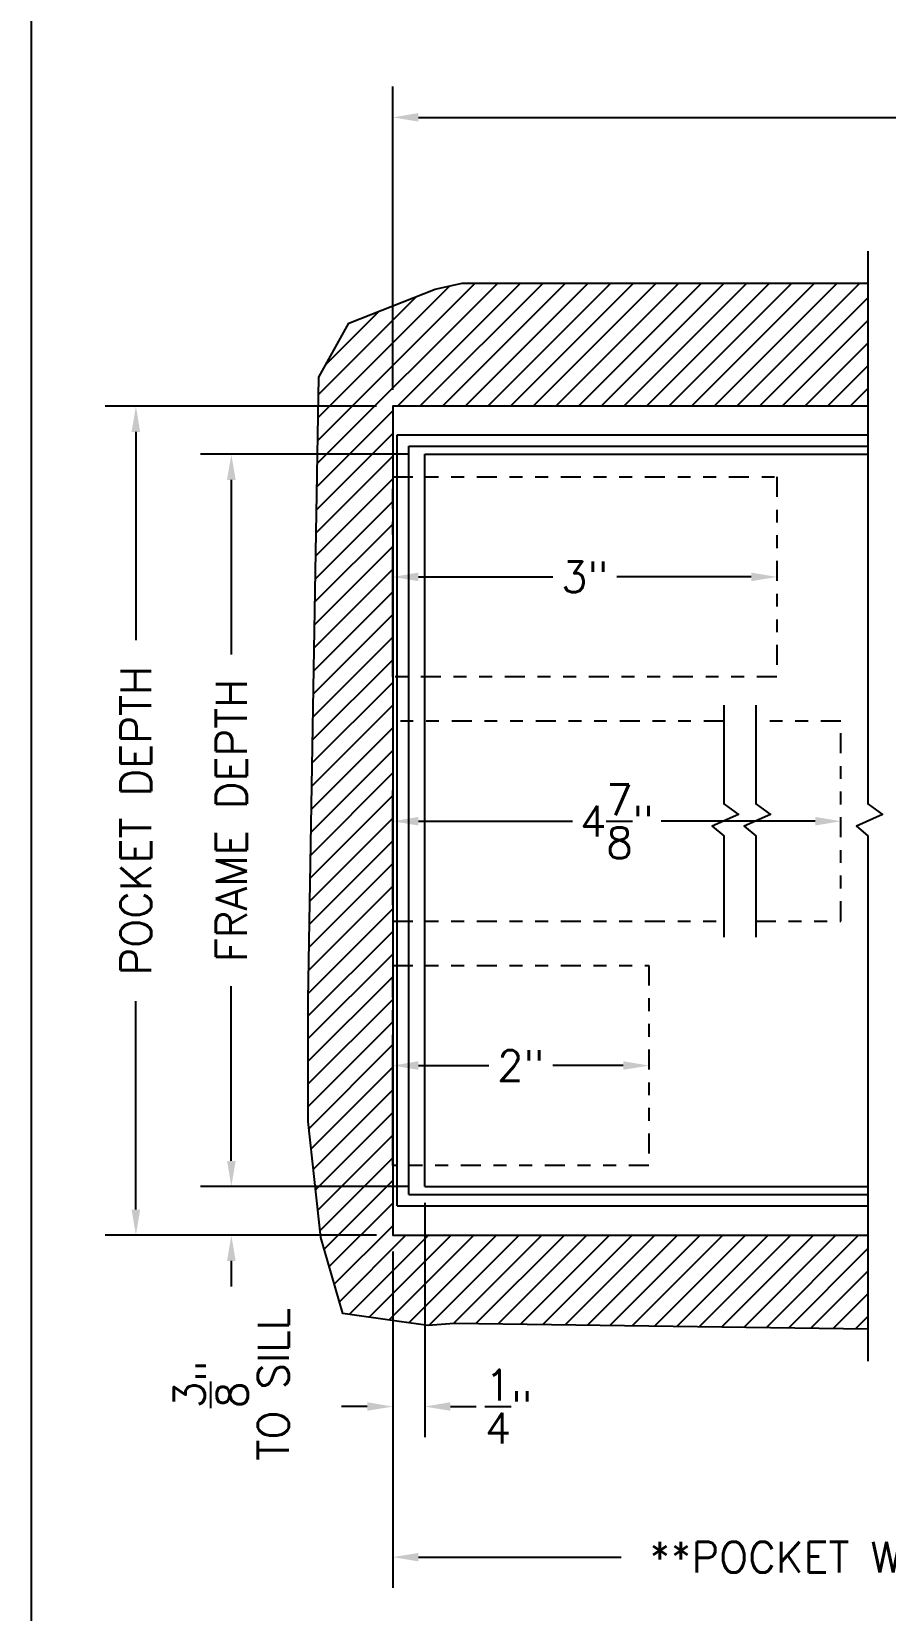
# Model space of a CAD drawing. Extents: x 0 to 79.8, y 0 to 38.2.
# Drawn here: x 50 to 56.67, y 11.49 to 23.82 of the extents above; entities that cross this region are included whole.
import ezdxf

# ---------------------------------------------------------------- set-up
doc = ezdxf.new("R2010")
doc.units = 0
doc.header["$MEASUREMENT"] = 0
doc.linetypes.add('PHANTOM2', pattern=[1.25, 0.625, -0.125, 0.125, -0.125, 0.125, -0.125])
doc.layers.get('0').update_dxf_attribs({"linetype": 'CONTINUOUS'})
doc.layers.get('DEFPOINTS').update_dxf_attribs({"color": 1, "linetype": 'CONTINUOUS'})
for name, color, linetype in [('BREAK', 6, 'CONTINUOUS'), ('FRAME', 1, 'CONTINUOUS'), ('SILL-PAN', 7, 'CONTINUOUS'), ('TITLE-BLOCK', 7, 'CONTINUOUS'), ('TRACK', 1, 'CONTINUOUS'), ('WALL-CONDITION', 7, 'CONTINUOUS')]:
    doc.layers.add(name, color=color, linetype=linetype)
doc.layers.add('VP', color=40, linetype='CONTINUOUS', plot=False)
doc.styles.add('ROMANS', font='romans')
doc.dimstyles.new('QUARTER', dxfattribs={"dimscale": 4, "dimtxt": 0.06, "dimasz": 0.05, "dimexe": 0.06, "dimexo": 0.032, "dimgap": 0.021, "dimtad": 0, "dimdec": 4, "dimzin": 4, "dimdsep": 46, "dimlunit": 5, "dimtxsty": 'ROMANS', "dimcen": 0.09, "dimadec": 0, "dimazin": 1, "dimtfac": 1, "dimtdec": 4, "dimtofl": 0, "dimtmove": 0, "dimatfit": 3, "dimfxl": 0, "dimtolj": 1, "dimtzin": 0, "dimarcsym": 0})

# ---------------------------------------------------------------- blocks, each defined once
blk = doc.blocks.new('*D46')
at = {"color": 0, "lineweight": -2}
for p, q in [((52.693, 20.897), (50.575, 20.897)), ((50.815, 20.697), (50.815, 19.07)), ((50.815, 14.623), (50.815, 16.25)), ((52.693, 14.423), (50.575, 14.423))]:
    blk.add_line(p, q, dxfattribs=at)
at = {"color": 0}
for points in [[(50.781, 20.697), (50.848, 20.697), (50.815, 20.897)], [(50.781, 14.623), (50.848, 14.623), (50.815, 14.423)]]:
    blk.add_solid(points, dxfattribs=at)
at = {"layer": 'DEFPOINTS', "color": 0}
for p in [(50.815, 20.897), (52.821, 20.897), (52.821, 14.423)]:
    blk.add_point(p, dxfattribs=at)
at = {"color": 0, "insert": (50.815, 17.66), "char_height": 0.24, "attachment_point": 5, "rotation": 90, "style": 'ROMANS'}
blk.add_mtext('\\A1;POCKET DEPTH', dxfattribs=at)
blk = doc.blocks.new('*D47')
at = {"color": 0, "lineweight": -2}
for p, q in [((51.56, 15.004), (51.56, 15.204)), ((52.943, 14.804), (51.32, 14.804)), ((52.693, 14.423), (51.32, 14.423)), ((51.56, 14.223), (51.56, 14.023))]:
    blk.add_line(p, q, dxfattribs=at)
at = {"color": 0}
for points in [[(51.527, 15.004), (51.594, 15.004), (51.56, 14.804)], [(51.527, 14.223), (51.594, 14.223), (51.56, 14.423)]]:
    blk.add_solid(points, dxfattribs=at)
at = {"layer": 'DEFPOINTS', "color": 0}
for p in [(51.56, 14.804), (53.071, 14.804), (52.821, 14.423)]:
    blk.add_point(p, dxfattribs=at)
at = {"color": 0, "insert": (51.56, 13.259), "char_height": 0.24, "attachment_point": 5, "rotation": 90, "style": 'ROMANS'}
blk.add_mtext('\\A1;{\\H1x;\\S3/8;}"\\PTO SILL', dxfattribs=at)
blk = doc.blocks.new('*D49')
at = {"color": 0, "lineweight": -2}
for p, q in [((52.943, 20.522), (51.32, 20.522)), ((51.56, 20.322), (51.56, 18.959)), ((51.56, 15.004), (51.56, 16.368)), ((52.943, 14.804), (51.32, 14.804))]:
    blk.add_line(p, q, dxfattribs=at)
at = {"color": 0}
for points in [[(51.527, 20.322), (51.594, 20.322), (51.56, 20.522)], [(51.527, 15.004), (51.594, 15.004), (51.56, 14.804)]]:
    blk.add_solid(points, dxfattribs=at)
at = {"layer": 'DEFPOINTS', "color": 0}
for p in [(51.56, 20.522), (53.071, 20.522), (53.071, 14.804)]:
    blk.add_point(p, dxfattribs=at)
at = {"color": 0, "insert": (51.56, 17.663), "char_height": 0.24, "attachment_point": 5, "rotation": 90, "style": 'ROMANS'}
blk.add_mtext('\\A1;FRAME DEPTH', dxfattribs=at)
blk = doc.blocks.new('*D51')
at = {"layer": 'DEFPOINTS', "color": 0}
for p in [(53.071, 14.804), (52.821, 14.423), (53.071, 13.085)]:
    blk.add_point(p, dxfattribs=at)
at = {"layer": 'TITLE-BLOCK', "color": 0, "lineweight": -2}
for p, q in [((53.071, 14.676), (53.071, 12.845)), ((52.821, 14.295), (52.821, 12.845)), ((52.621, 13.085), (52.421, 13.085)), ((53.271, 13.085), (53.471, 13.085))]:
    blk.add_line(p, q, dxfattribs=at)
at = {"layer": 'TITLE-BLOCK', "color": 0}
for points in [[(52.621, 13.119), (52.621, 13.052), (52.821, 13.085)], [(53.271, 13.119), (53.271, 13.052), (53.071, 13.085)]]:
    blk.add_solid(points, dxfattribs=at)
at = {"layer": 'TITLE-BLOCK', "color": 0, "insert": (53.726, 13.085), "char_height": 0.24, "attachment_point": 5, "style": 'ROMANS'}
blk.add_mtext('\\A1;{\\H1x;\\S1/4;}"', dxfattribs=at)
blk = doc.blocks.new('*D52')
at = {"color": 0, "lineweight": -2}
for p, q in [((52.821, 14.295), (52.821, 11.669)), ((59.492, 13.004), (59.492, 11.669)), ((53.021, 11.909), (54.604, 11.909)), ((59.292, 11.909), (57.709, 11.909))]:
    blk.add_line(p, q, dxfattribs=at)
at = {"color": 0}
for points in [[(53.021, 11.942), (53.021, 11.876), (52.821, 11.909)], [(59.292, 11.942), (59.292, 11.876), (59.492, 11.909)]]:
    blk.add_solid(points, dxfattribs=at)
at = {"layer": 'DEFPOINTS', "color": 0}
for p in [(52.821, 14.423), (59.492, 13.132), (52.821, 11.909)]:
    blk.add_point(p, dxfattribs=at)
at = {"color": 0, "insert": (56.157, 11.909), "char_height": 0.24, "attachment_point": 5, "style": 'ROMANS'}
blk.add_mtext('\\A1;**POCKET WIDTH', dxfattribs=at)
blk = doc.blocks.new('*D55')
at = {"color": 0, "lineweight": -2}
for p, q in [((52.821, 21.025), (52.821, 23.393)), ((78.34, 20.656), (78.34, 23.393)), ((53.021, 23.153), (63.697, 23.153)), ((78.14, 23.153), (67.465, 23.153))]:
    blk.add_line(p, q, dxfattribs=at)
at = {"color": 0}
for points in [[(53.021, 23.187), (53.021, 23.12), (52.821, 23.153)], [(78.14, 23.187), (78.14, 23.12), (78.34, 23.153)]]:
    blk.add_solid(points, dxfattribs=at)
at = {"layer": 'DEFPOINTS', "color": 0}
for p in [(78.34, 23.153), (52.821, 20.897), (78.34, 20.528)]:
    blk.add_point(p, dxfattribs=at)
at = {"color": 0, "insert": (65.581, 23.153), "char_height": 0.24, "attachment_point": 5, "style": 'ROMANS'}
blk.add_mtext('\\A1;**NET FRAME WIDTH', dxfattribs=at)
blk = doc.blocks.new('*D56')
at = {"layer": 'DEFPOINTS', "color": 0}
for p in [(55.821, 19.564), (52.821, 18.783), (55.821, 18.783)]:
    blk.add_point(p, dxfattribs=at)
at = {"layer": 'TITLE-BLOCK', "color": 0, "lineweight": -2}
for p, q in [((52.821, 18.911), (52.821, 19.804)), ((53.021, 19.564), (54.071, 19.564)), ((55.621, 19.564), (54.571, 19.564))]:
    blk.add_line(p, q, dxfattribs=at)
at = {"layer": 'TITLE-BLOCK', "color": 0}
for points in [[(53.021, 19.598), (53.021, 19.531), (52.821, 19.564)], [(55.621, 19.598), (55.621, 19.531), (55.821, 19.564)]]:
    blk.add_solid(points, dxfattribs=at)
at = {"layer": 'TITLE-BLOCK', "color": 0, "insert": (54.321, 19.564), "char_height": 0.24, "attachment_point": 5, "style": 'ROMANS'}
blk.add_mtext('\\A1;3"', dxfattribs=at)
blk = doc.blocks.new('*D57')
at = {"layer": 'DEFPOINTS', "color": 0}
for p in [(56.321, 17.656), (52.821, 16.875), (56.321, 16.875)]:
    blk.add_point(p, dxfattribs=at)
at = {"layer": 'TITLE-BLOCK', "color": 0, "lineweight": -2}
for p, q in [((52.821, 17.003), (52.821, 17.896)), ((53.021, 17.656), (54.224, 17.656)), ((56.121, 17.656), (54.918, 17.656))]:
    blk.add_line(p, q, dxfattribs=at)
at = {"layer": 'TITLE-BLOCK', "color": 0}
for points in [[(53.021, 17.69), (53.021, 17.623), (52.821, 17.656)], [(56.121, 17.69), (56.121, 17.623), (56.321, 17.656)]]:
    blk.add_solid(points, dxfattribs=at)
at = {"layer": 'TITLE-BLOCK', "color": 0, "insert": (54.571, 17.656), "char_height": 0.24, "attachment_point": 5, "style": 'ROMANS'}
blk.add_mtext('\\A1;4\\S7/8;"', dxfattribs=at)
blk = doc.blocks.new('*D58')
at = {"layer": 'DEFPOINTS', "color": 0}
for p in [(54.821, 15.748), (52.821, 14.967), (54.821, 14.967)]:
    blk.add_point(p, dxfattribs=at)
at = {"layer": 'TITLE-BLOCK', "color": 0, "lineweight": -2}
for p, q in [((52.821, 15.095), (52.821, 15.988)), ((53.021, 15.748), (53.571, 15.748)), ((54.621, 15.748), (54.071, 15.748))]:
    blk.add_line(p, q, dxfattribs=at)
at = {"layer": 'TITLE-BLOCK', "color": 0}
for points in [[(53.021, 15.782), (53.021, 15.715), (52.821, 15.748)], [(54.621, 15.782), (54.621, 15.715), (54.821, 15.748)]]:
    blk.add_solid(points, dxfattribs=at)
at = {"layer": 'TITLE-BLOCK', "color": 0, "insert": (53.821, 15.748), "char_height": 0.24, "attachment_point": 5, "style": 'ROMANS'}
blk.add_mtext('\\A1;2"', dxfattribs=at)

msp = doc.modelspace()

# ---------------------------------------------------------------- hatches: boundary and pattern name
at = {"layer": 'WALL-CONDITION'}
h = msp.add_hatch(dxfattribs=at)
h.set_pattern_fill('ANSI31', color=256, style=0)
h.set_pattern_definition([(45, (16.67338, 27.84719), (-0.08838835, 0.08838835), [])])
h.paths.add_polyline_path([(56.5312638, 14.4231012), (56.5312638, 13.6900191), (53.3003639, 13.7348696), (53.0979834, 13.7192833), (52.870128, 13.7504558), (52.4302536, 13.8128008), (52.258661, 14.4050773), (52.1610015, 15.3116305), (52.1610015, 16.2623903), (52.2430616, 21.1251902), (52.4770516, 21.5460183), (53.1509159, 21.8109841), (53.3631719, 21.8577428), (56.5312639, 21.8577428), (56.5312639, 20.8971012), (52.8210586, 20.8971012), (52.8210586, 14.4231012)])

# ---------------------------------------------------------------- linework, layer by layer
at = {"layer": 'BREAK'}
for points in [[(56.5312639, 22.1077428), (56.5312639, 17.7931772), (56.6454979, 17.7089124), (56.4416192, 17.6174528), (56.5312639, 17.5431772), (56.5312638, 13.4400191)], [(55.4062639, 18.5624746), (55.4062639, 17.7931772), (55.5204979, 17.7089124), (55.3166192, 17.6174528), (55.4062639, 17.5431772), (55.4062638, 16.7499746)], [(55.6562639, 18.5624746), (55.6562639, 17.7931772), (55.7704979, 17.7089124), (55.5666192, 17.6174528), (55.6562639, 17.5431772), (55.6562638, 16.7499746)]]:
    msp.add_lwpolyline(points, dxfattribs=at)
at = {"layer": 'FRAME', "linetype": 'PHANTOM2', "ltscale": 0.25}
for points in [[(52.8210586, 20.3454746), (55.8210586, 20.3454746), (55.8210586, 18.7829746), (52.8210586, 18.7829746)], [(52.8210586, 16.5294746), (54.8210586, 16.5294746), (54.8210586, 14.9669746), (52.8210586, 14.9669746)]]:
    msp.add_lwpolyline(points, close=True, dxfattribs=at)
for points in [[(55.4062639, 18.4374746), (52.8210586, 18.4374746), (52.8210586, 16.8749746), (55.4062638, 16.8749746)], [(55.6562638, 16.8749746), (56.3210586, 16.8749746), (56.3210586, 18.4374746), (55.6562639, 18.4374746)]]:
    msp.add_lwpolyline(points, dxfattribs=at)
at = {"layer": 'SILL-PAN'}
for p, q in [((52.8560586, 20.6746012), (56.5317639, 20.6746012)), ((52.8560586, 14.651764), (52.8560586, 20.6746012)), ((52.9460586, 20.5846012), (56.5317639, 20.5846012)), ((52.9460586, 14.741764), (52.9460586, 20.5846012)), ((52.9460586, 14.741764), (56.5312638, 14.741764)), ((52.8560586, 14.651764), (56.5312638, 14.651764))]:
    msp.add_line(p, q, dxfattribs=at)
at = {"layer": 'TRACK'}
for p, q in [((53.0710586, 20.5221012), (56.5317639, 20.5221012)), ((53.0710586, 14.804264), (53.0710586, 20.5221012)), ((53.0710586, 14.804264), (56.5312638, 14.804264))]:
    msp.add_line(p, q, dxfattribs=at)
at = {"layer": 'VP'}
msp.add_lwpolyline([(50, 38.248), (79.752, 38.248), (79.752, 0), (50, 0)], close=True, dxfattribs=at)
at = {"layer": 'WALL-CONDITION'}
msp.add_lwpolyline([(56.5312638, 14.4231012), (56.5312638, 13.6900191), (53.3003639, 13.7348696), (53.0979834, 13.7192833), (52.870128, 13.7504558), (52.4302536, 13.8128008), (52.258661, 14.4050773), (52.1610015, 15.3116305), (52.1610015, 16.2623903), (52.2430616, 21.1251902), (52.4770516, 21.5460183), (53.1509159, 21.8109841), (53.3631719, 21.8577428), (56.5312639, 21.8577428), (56.5312639, 20.8971012), (52.8210586, 20.8971012), (52.8210586, 14.4231012)], close=True, dxfattribs=at)

# ---------------------------------------------------------------- dimensions: what is measured, and where the dimension line sits
for base, p1, p2, angle, text, picture, middle in [((78.3401782, 23.153435), (52.8210586, 20.8971012), (78.3401782, 20.5282681), 0, '**NET FRAME WIDTH', '*D55', (65.5806184, 23.153435)), ((50.8147248, 20.8971012), (52.8210586, 14.4231012), (52.8210586, 20.8971012), 90, 'POCKET DEPTH', '*D46', (50.8147248, 17.6601012)), ((51.5604019, 20.5221012), (53.0710586, 14.804264), (53.0710586, 20.5221012), 90, 'FRAME DEPTH', '*D49', (51.5604019, 17.6631826)), ((52.8210586, 11.9090142), (59.4922201, 13.1317794), (52.8210586, 14.4231012), 180, '**POCKET WIDTH', '*D52', (56.1566393, 11.9090142))]:
    dim = msp.add_linear_dim(base=base, p1=p1, p2=p2, angle=angle, text=text, dimstyle='QUARTER', override={"dimpost": '"'})
    dim.commit()
    dim.dimension.update_dxf_attribs({"geometry": picture, "text_midpoint": middle})
dim = msp.add_linear_dim(base=(51.5604019, 14.804264), p1=(52.8210586, 14.4231012), p2=(53.0710586, 14.804264), angle=90, text='<>\\PTO SILL', dimstyle='QUARTER', override={"dimpost": '"'})
dim.commit()
dim.dimension.update_dxf_attribs({"geometry": '*D47', "text_midpoint": (51.5604019, 13.2591012), "dimtype": 160})
at = {"layer": 'TITLE-BLOCK'}
for base, p1, p2, picture, middle in [((55.8210586, 19.5642246), (52.8210586, 18.7829746), (55.8210586, 18.7829746), '*D56', (54.3210586, 19.5642246)), ((54.8210586, 15.7482246), (52.8210586, 14.9669746), (54.8210586, 14.9669746), '*D58', (53.8210586, 15.7482246))]:
    dim = msp.add_linear_dim(base=base, p1=p1, p2=p2, dimstyle='QUARTER', override={"dimpost": '"', "dimse2": 1}, dxfattribs=at)
    dim.commit()
    dim.dimension.update_dxf_attribs({"geometry": picture, "text_midpoint": middle})
dim = msp.add_linear_dim(base=(56.3210586, 17.6562246), p1=(52.8210586, 16.8749746), p2=(56.3210586, 16.8749746), text='4\\S7/8;"', dimstyle='QUARTER', override={"dimpost": '"', "dimse2": 1}, dxfattribs=at)
dim.commit()
dim.dimension.update_dxf_attribs({"geometry": '*D57', "text_midpoint": (54.5710586, 17.6562246)})
dim = msp.add_linear_dim(base=(53.0710586, 13.085222), p1=(52.8210586, 14.4231012), p2=(53.0710586, 14.804264), dimstyle='QUARTER', override={"dimpost": '"'}, dxfattribs=at)
dim.commit()
dim.dimension.update_dxf_attribs({"geometry": '*D51', "text_midpoint": (53.7264871, 13.085222), "dimtype": 160})

doc.saveas('drawing.dxf')
